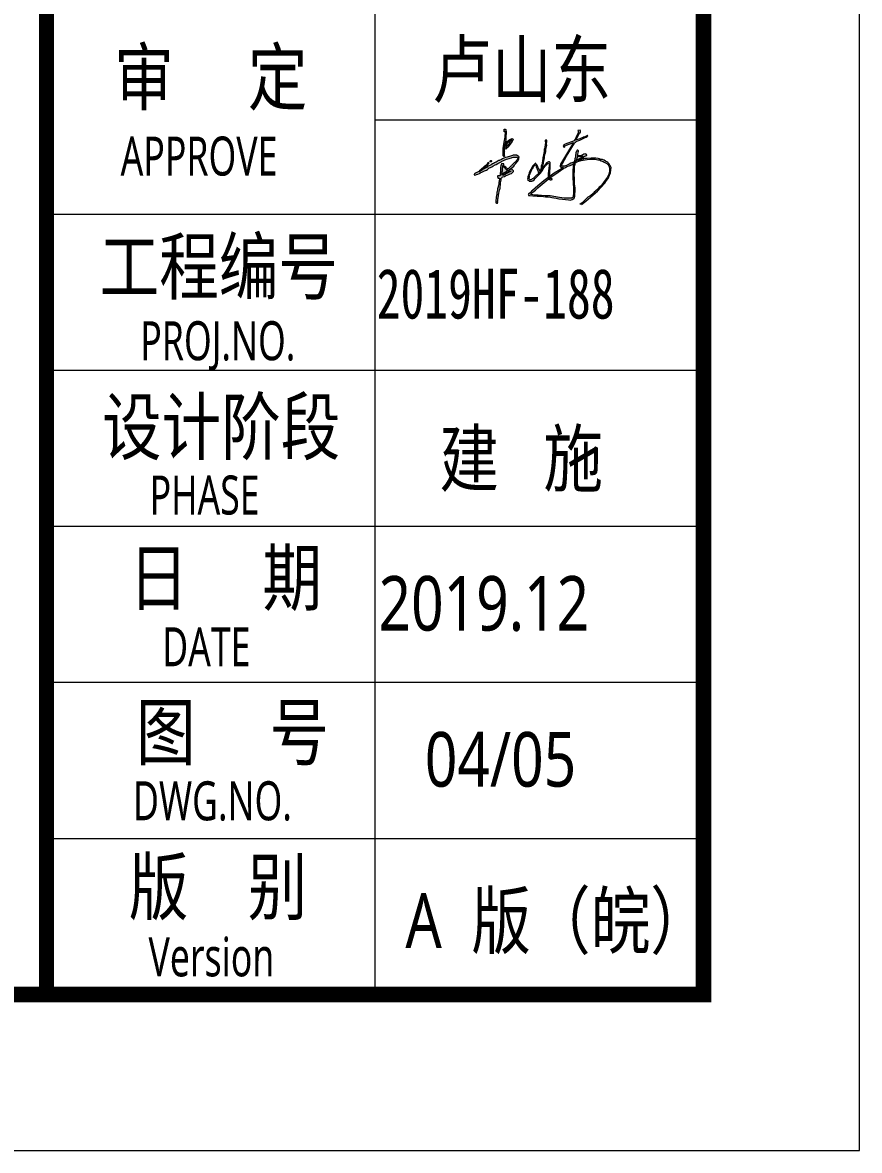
# Model space of a CAD drawing. Header units: inches. Extents: x -3733042 to -3643265, y 623859 to 997713.
# Drawn here: x -3651308 to -3643265, y 637713 to 648555 of the extents above; entities that cross this region are included whole.
import ezdxf
from ezdxf.enums import TextEntityAlignment as Align

# ---------------------------------------------------------------- set-up
doc = ezdxf.new("R2010")
doc.units = ezdxf.units.IN
doc.header["$LTSCALE"] = 1000
doc.header["$MEASUREMENT"] = 0
doc.linetypes.add('LENGSHUI', pattern=[22, 20, -1, 0, -1])
doc.layers.get('0').update_dxf_attribs({"lineweight": 18})
for name, color, linetype, lineweight in [('0-TK', 4, 'Continuous', 18), ('00签名', 7, 'LENGSHUI', 18), ('PUB_TITLE', 153, 'Continuous', 18), ('图签文字', 4, 'Continuous', 18)]:
    doc.layers.add(name, color=color, linetype=linetype, lineweight=lineweight)
doc.styles.add('-黑体', font='msyh.ttf', dxfattribs={"width": 0.7})
doc.styles.add('建筑图签-黑', font='simhei.ttf', dxfattribs={"width": 0.7})

msp = doc.modelspace()

# ---------------------------------------------------------------- hatches: boundary and pattern name
at = {"layer": '00签名', "linetype": 'Continuous'}
h = msp.add_hatch(color=256, dxfattribs=at)
edge = h.paths.add_edge_path(flags=0)
edge.add_arc((-3646676.2, 647279.3), 12.6, 162.8312, 244.10055, ccw=False)
edge.add_line((-3646688.3, 647283.1), (-3646688.3, 647308.5))
edge.add_line((-3646688.3, 647308.5), (-3646687.9, 647325.3))
edge.add_line((-3646687.9, 647325.3), (-3646687.9, 647348.1))
edge.add_line((-3646687.9, 647348.1), (-3646678.1, 647405.6))
edge.add_line((-3646678.1, 647405.6), (-3646668.9, 647452.1))
edge.add_line((-3646668.9, 647452.1), (-3646668, 647507.5))
edge.add_line((-3646668, 647507.5), (-3646671.1, 647510.6))
edge.add_line((-3646671.1, 647510.6), (-3646673.5, 647504.3))
edge.add_line((-3646673.5, 647504.3), (-3646679, 647505.1))
edge.add_line((-3646679, 647505.1), (-3646678.3, 647531.2))
edge.add_arc((-3646674.9, 647520), 11.7, 4.53423, 106.73752, ccw=False)
edge.add_line((-3646663.2, 647520.9), (-3646660.9, 647505.9))
edge.add_line((-3646660.9, 647505.9), (-3646661.7, 647445.9))
edge.add_line((-3646661.7, 647445.9), (-3646661.7, 647433.2))
edge.add_line((-3646661.7, 647433.2), (-3646668, 647406.4))
edge.add_line((-3646668, 647406.4), (-3646675.1, 647376.4))
edge.add_line((-3646675.1, 647376.4), (-3646675.2, 647374.5))
edge.add_line((-3646675.2, 647374.5), (-3646668.5, 647373.9))
edge.add_line((-3646668.5, 647373.9), (-3646662.6, 647389))
edge.add_line((-3646662.6, 647389), (-3646657.6, 647402.5))
edge.add_line((-3646657.6, 647402.5), (-3646650.2, 647411.8))
edge.add_line((-3646650.2, 647411.8), (-3646625.4, 647430.4))
edge.add_line((-3646625.4, 647430.4), (-3646601, 647438.9))
edge.add_line((-3646601, 647438.9), (-3646592.4, 647434.6))
edge.add_line((-3646592.4, 647434.6), (-3646601.4, 647410.2))
edge.add_line((-3646601.4, 647410.2), (-3646620.7, 647385))
edge.add_line((-3646620.7, 647385), (-3646645.5, 647358.7))
edge.add_line((-3646645.5, 647358.7), (-3646662.2, 647338.2))
edge.add_arc((-3646660.5, 647346.3), 8.36, 172.35772, 258.29772, ccw=False)
edge.add_line((-3646668.8, 647347.5), (-3646636.6, 647382.3))
edge.add_line((-3646636.6, 647382.3), (-3646629.6, 647393.6))
edge.add_line((-3646629.6, 647393.6), (-3646625, 647401.7))
edge.add_line((-3646625, 647401.7), (-3646621.9, 647408.3))
edge.add_line((-3646621.9, 647408.3), (-3646616.9, 647414.5))
edge.add_line((-3646616.9, 647414.5), (-3646610.7, 647419.1))
edge.add_line((-3646610.7, 647419.1), (-3646605.5, 647421.1))
edge.add_line((-3646605.5, 647421.1), (-3646606.1, 647422.9))
edge.add_line((-3646606.1, 647422.9), (-3646607.5, 647424.2))
edge.add_line((-3646607.5, 647424.2), (-3646610.1, 647424.9))
edge.add_line((-3646610.1, 647424.9), (-3646613, 647424.6))
edge.add_line((-3646613, 647424.6), (-3646616.4, 647422.5))
edge.add_line((-3646616.4, 647422.5), (-3646617.2, 647420.4))
edge.add_line((-3646617.2, 647420.4), (-3646619.1, 647417.9))
edge.add_line((-3646619.1, 647417.9), (-3646621.9, 647417.7))
edge.add_line((-3646621.9, 647417.7), (-3646626.5, 647417.7))
edge.add_line((-3646626.5, 647417.7), (-3646627.8, 647417.2))
edge.add_line((-3646627.8, 647417.2), (-3646627.8, 647415.3))
edge.add_line((-3646627.8, 647415.3), (-3646627.6, 647413.5))
edge.add_line((-3646627.6, 647413.5), (-3646628.6, 647411.8))
edge.add_line((-3646628.6, 647411.8), (-3646631, 647411.8))
edge.add_line((-3646631, 647411.8), (-3646633.3, 647412))
edge.add_line((-3646633.3, 647412), (-3646635, 647410.5))
edge.add_line((-3646635, 647410.5), (-3646637.1, 647407.1))
edge.add_line((-3646637.1, 647407.1), (-3646638.1, 647406.3))
edge.add_line((-3646638.1, 647406.3), (-3646639.6, 647405))
edge.add_line((-3646639.6, 647405), (-3646641.5, 647402))
edge.add_line((-3646641.5, 647402), (-3646643.6, 647400.2))
edge.add_line((-3646643.6, 647400.2), (-3646645.5, 647398.2))
edge.add_line((-3646645.5, 647398.2), (-3646647, 647396.5))
edge.add_line((-3646647, 647396.5), (-3646650.8, 647393.6))
edge.add_line((-3646650.8, 647393.6), (-3646652.3, 647391.7))
edge.add_line((-3646652.3, 647391.7), (-3646654.8, 647387.1))
edge.add_line((-3646654.8, 647387.1), (-3646655.8, 647385.6))
edge.add_line((-3646655.8, 647385.6), (-3646658, 647380.9))
edge.add_line((-3646658, 647380.9), (-3646659.7, 647375.2))
edge.add_line((-3646659.7, 647375.2), (-3646660.7, 647372.3))
edge.add_line((-3646660.7, 647372.3), (-3646661.1, 647369.3))
edge.add_line((-3646661.1, 647369.3), (-3646661.8, 647368))
edge.add_line((-3646661.8, 647368), (-3646678.4, 647367.6))
edge.add_line((-3646678.4, 647367.6), (-3646677.4, 647360.2))
edge.add_line((-3646677.4, 647360.2), (-3646678, 647354))
edge.add_line((-3646678, 647354), (-3646678.5, 647347))
edge.add_line((-3646678.5, 647347), (-3646678.2, 647343.2))
edge.add_line((-3646678.2, 647343.2), (-3646680.1, 647339.2))
edge.add_line((-3646680.1, 647339.2), (-3646680.9, 647336.5))
edge.add_line((-3646680.9, 647336.5), (-3646679.6, 647331.1))
edge.add_line((-3646679.6, 647331.1), (-3646679.3, 647327.9))
edge.add_line((-3646679.3, 647327.9), (-3646678.8, 647324.7))
edge.add_line((-3646678.8, 647324.7), (-3646678.2, 647322))
edge.add_line((-3646678.2, 647322), (-3646677.4, 647317.1))
edge.add_line((-3646677.4, 647317.1), (-3646678.2, 647312.6))
edge.add_line((-3646678.2, 647312.6), (-3646679, 647309.9))
edge.add_line((-3646679, 647309.9), (-3646680.9, 647306.4))
edge.add_line((-3646680.9, 647306.4), (-3646680.9, 647301.8))
edge.add_line((-3646680.9, 647301.8), (-3646680.9, 647297.8))
edge.add_line((-3646680.9, 647297.8), (-3646680.1, 647292.9))
edge.add_line((-3646680.1, 647292.9), (-3646679.6, 647287))
edge.add_line((-3646679.6, 647287), (-3646678, 647281.1))
edge.add_line((-3646678, 647281.1), (-3646677.7, 647275.2))
edge.add_line((-3646677.7, 647275.2), (-3646676.3, 647270.3))
edge.add_line((-3646676.3, 647270.3), (-3646678, 647268.2))
edge.add_line((-3646678, 647268.2), (-3646681.7, 647268))
for points in [[(-3645935.3, 646805.5), (-3645893.9, 646837.3), (-3645783.8, 646935), (-3645712.8, 647010.4), (-3645694.8, 647036.2), (-3645680.7, 647055.3), (-3645672.3, 647071.6), (-3645658.2, 647109.2), (-3645653.2, 647136.2), (-3645652.1, 647161.4), (-3645656, 647176), (-3645673.1, 647199.2), (-3645683.6, 647210.7), (-3645694, 647217.1), (-3645706, 647224.1), (-3645718.4, 647231.6), (-3645733.3, 647237), (-3645745.8, 647239.5), (-3645762.2, 647244.5), (-3645776.1, 647248), (-3645798.5, 647251), (-3645815.9, 647253), (-3645844.3, 647253), (-3645882.1, 647249.5), (-3645909.5, 647248), (-3645918.5, 647243), (-3645934.9, 647240), (-3645955.8, 647230.6), (-3645969.2, 647228.1), (-3645947.8, 647243), (-3645921.5, 647255.4), (-3645912, 647265.9), (-3645905.5, 647269.4), (-3645893.1, 647272.9), (-3645886.1, 647277.3), (-3645884.1, 647281.8), (-3645891.6, 647288.3), (-3645898.6, 647292.7), (-3645914.5, 647288.3), (-3645923, 647284.3), (-3645928.4, 647279.3), (-3645939.9, 647276.8), (-3645952.8, 647275.3), (-3645971.2, 647275.3), (-3645975.9, 647279.9), (-3645970.3, 647288.7), (-3645969, 647303.7), (-3645965.9, 647315), (-3645965.2, 647322.5), (-3645971.5, 647327.6), (-3645976.5, 647329.4), (-3645981.5, 647323.2), (-3645986.6, 647313.1), (-3645989.1, 647305.6), (-3645990.3, 647295.6), (-3645992.2, 647281.1), (-3645992.2, 647272.4), (-3645992.8, 647262.3), (-3645995.4, 647254.2), (-3645998.5, 647245.4), (-3646000.4, 647236.6), (-3646002.9, 647227.8), (-3646006.7, 647214), (-3646006.7, 647204.6), (-3646009.8, 647195.8), (-3646012.9, 647185.8), (-3646016.7, 647173.2), (-3646018.7, 647127.3), (-3646020.9, 647101.4), (-3646019.8, 647076.6), (-3646019.8, 647053), (-3646016.4, 647021.4), (-3646015.3, 646995.5), (-3646013, 646975.3), (-3646013, 646949.3), (-3646014.1, 646911), (-3646016.4, 646890.8), (-3646017.6, 646876.1), (-3646024.2, 646871.6), (-3646032, 646867.7), (-3646041.5, 646867.2), (-3646060.9, 646867.2), (-3646079.8, 646867.7), (-3646102.1, 646867.7), (-3646126, 646871.1), (-3646147.7, 646873.9), (-3646236, 646889.4), (-3646259.2, 646889.4), (-3646285.1, 646890.8), (-3646319.4, 646893.6), (-3646353.8, 646895), (-3646390.2, 646897.1), (-3646412, 646901.3), (-3646426, 646902.7), (-3646405, 646925.8), (-3646379, 646944), (-3646355.9, 646967.8), (-3646332.8, 646986.7), (-3646256.2, 647050.4), (-3646219.6, 647073.9), (-3646160.2, 647117.5), (-3646104.4, 647154), (-3646091.3, 647161.7), (-3646075.7, 647171.5), (-3646055.3, 647176.3), (-3646028, 647188.5), (-3646016.8, 647197.8), (-3646011, 647201.6), (-3646006.6, 647203.7), (-3646006.6, 647214.5), (-3645984.6, 647227.4), (-3645972.1, 647237.3), (-3645947.5, 647251.9), (-3645933.3, 647260.6), (-3645927.3, 647265.7), (-3645923.4, 647268.3), (-3645930.7, 647269.2), (-3645938.5, 647266.6), (-3645947.1, 647266.2), (-3645963.9, 647268.8), (-3645973.4, 647268.8), (-3645977.3, 647259.3), (-3645979.4, 647247.2), (-3645982.5, 647238.6), (-3645986.3, 647229.1), (-3645989.4, 647224.4), (-3646013.9, 647213.6), (-3646020.8, 647209.7), (-3646029, 647206.3), (-3646037.7, 647202), (-3646053.2, 647195.1), (-3646067.4, 647187.7), (-3646078.6, 647182.1), (-3646090.3, 647178.3), (-3646098.9, 647174.8), (-3646110.1, 647174), (-3646119.6, 647175.7), (-3646128.2, 647178.3), (-3646128.6, 647180.8), (-3646119.6, 647201.1), (-3646078.8, 647271.3), (-3646004.9, 647394.8), (-3645997, 647401.4), (-3645990.3, 647404.8), (-3645985.9, 647411), (-3645972, 647417.3), (-3645950.8, 647425), (-3645906, 647446.2), (-3645890.1, 647452.9), (-3645880, 647459.2), (-3645873.7, 647465.9), (-3645878.1, 647470.7), (-3645881.4, 647469.7), (-3645884.8, 647466.4), (-3645890.6, 647462), (-3645905.5, 647457.7), (-3645916.1, 647451.9), (-3645927.2, 647446.2), (-3645938.3, 647442.3), (-3645953.2, 647437.5), (-3645961.4, 647434.6), (-3645972.9, 647430.8), (-3645982.6, 647427.9), (-3645988.3, 647426.4), (-3645992.2, 647425.9), (-3645971, 647460.1), (-3645962.3, 647479.4), (-3645955.6, 647492.4), (-3645950.3, 647496.2), (-3645946.9, 647505.4), (-3645946.9, 647515), (-3645950, 647519.5), (-3645970.3, 647518), (-3645969.4, 647511.4), (-3645967, 647507.2), (-3645966.1, 647502.9), (-3645967.5, 647497.7), (-3645969.4, 647493.4), (-3645970.8, 647489.2), (-3645991.6, 647446.1), (-3645998.3, 647435.3), (-3646003.5, 647423.4), (-3646007.3, 647416.8), (-3646092.5, 647386.1), (-3646100, 647381.3), (-3646104.8, 647379.4), (-3646108.1, 647370.9), (-3646112, 647365.2), (-3646108.4, 647361.9), (-3646105.4, 647359.5), (-3646100.7, 647357.9), (-3646097.4, 647360.2), (-3646098.4, 647365.5), (-3646096.1, 647369.5), (-3646013, 647403.4), (-3646137.7, 647193.8), (-3646141.2, 647182.2), (-3646140.5, 647177), (-3646140.5, 647172.9), (-3646140.1, 647169.2), (-3646136, 647166.6), (-3646130.8, 647164.4), (-3646124.1, 647163.7), (-3646115.6, 647162.9), (-3646110.8, 647162.6), (-3646109.7, 647160.3), (-3646143.3, 647140.5), (-3646197.5, 647106), (-3646296.8, 647033.9), (-3646356.7, 646986.1), (-3646406.5, 646941.8), (-3646415.7, 646935.1), (-3646422.4, 646925.9), (-3646429.9, 646918.4), (-3646442.4, 646910), (-3646449.1, 646904.1), (-3646446.6, 646897.5), (-3646444.1, 646893.3), (-3646433.2, 646891.6), (-3646404.8, 646889.1), (-3646361.3, 646886.6), (-3646324.5, 646884.9), (-3646300.3, 646882.4), (-3646281.9, 646880.7), (-3646258.5, 646878.2), (-3646235.1, 646876.6), (-3646222.5, 646873.2), (-3646203.3, 646869), (-3646180.7, 646867.4), (-3646154, 646861.5), (-3646118, 646858.2), (-3646089.6, 646853.2), (-3646060.3, 646851.5), (-3646042.7, 646848.2), (-3646024.3, 646853.2), (-3646008.5, 646862.4), (-3646003.4, 646871.6), (-3645999.3, 646886.6), (-3645999.3, 646903.3), (-3645998.4, 646936.7), (-3645998.4, 646965.1), (-3645999.3, 646981.9), (-3646002.6, 647003.6), (-3646003.4, 647023.6), (-3646003.4, 647044.5), (-3646003.4, 647057.1), (-3646006.8, 647094.7), (-3646004.3, 647127.3), (-3646002.6, 647174.9), (-3645997.6, 647192.4), (-3645995.1, 647205.8), (-3645972.5, 647219.2), (-3645940.7, 647227.5), (-3645921.5, 647233.4), (-3645901.4, 647236.7), (-3645882.2, 647238.4), (-3645854.6, 647241.8), (-3645829.5, 647242.6), (-3645806.1, 647240.9), (-3645777.7, 647235.9), (-3645764.3, 647234.2), (-3645747.6, 647225.9), (-3645729.2, 647220), (-3645716.6, 647212.5), (-3645693.2, 647199.1), (-3645680.7, 647185.8), (-3645672.3, 647177.4), (-3645669.8, 647167.4), (-3645667.3, 647153.2), (-3645667.3, 647137.3), (-3645667.3, 647127.3), (-3645669.8, 647112.2), (-3645674, 647098.9), (-3645679, 647084.6), (-3645688.2, 647065.4), (-3645699.1, 647051.2), (-3645723.2, 647016.1), (-3645751.8, 646983.1), (-3645765.3, 646971.1), (-3645775.8, 646957.6), (-3645801.3, 646935.1), (-3645814.8, 646923.1), (-3645825.3, 646911.1), (-3645844.9, 646893), (-3645876.4, 646875), (-3645930.5, 646821), (-3645952.8, 646805.5)], [(-3646282.5, 647424.9), (-3646285, 647421.9), (-3646285, 647417.4), (-3646284, 647411.8), (-3646283.5, 647407.3), (-3646283.5, 647401.3), (-3646283.5, 647396.8), (-3646283.5, 647391.2), (-3646284, 647383.2), (-3646285.5, 647374.6), (-3646286.5, 647368.6), (-3646287, 647364.1), (-3646288.6, 647358.1), (-3646289.6, 647352), (-3646291.6, 647343), (-3646293.6, 647335.5), (-3646295.1, 647328.9), (-3646296.1, 647321.9), (-3646296.1, 647314.4), (-3646296.1, 647307.8), (-3646297.6, 647301.3), (-3646299.1, 647294.3), (-3646300.6, 647286.2), (-3646301.1, 647281.7), (-3646302.1, 647276.2), (-3646303.1, 647268.1), (-3646305.7, 647261.6), (-3646306.2, 647256.6), (-3646306.7, 647250), (-3646307.7, 647244.5), (-3646310.6, 647230.4), (-3646312.4, 647222.3), (-3646312.4, 647216), (-3646313.3, 647207.8), (-3646315.1, 647197.9), (-3646316.9, 647187.1), (-3646322.3, 647176.3), (-3646322.3, 647164.5), (-3646323.2, 647154.6), (-3646325.9, 647144.7), (-3646330.5, 647134.7), (-3646330.5, 647128.4), (-3646334.1, 647123.9), (-3646337.7, 647131.1), (-3646341.3, 647138.4), (-3646345.8, 647148.3), (-3646352.1, 647160), (-3646355.7, 647169.9), (-3646362.1, 647182.6), (-3646370.2, 647195.2), (-3646373.8, 647201.5), (-3646376.5, 647203.3), (-3646381.9, 647200.6), (-3646388.3, 647195.2), (-3646395.5, 647188.9), (-3646402.7, 647179), (-3646409, 647169), (-3646413.5, 647160.9), (-3646419.9, 647150.1), (-3646424.4, 647142.9), (-3646428.9, 647132.9), (-3646434.3, 647120.3), (-3646437.9, 647109.5), (-3646442.4, 647098.6), (-3646446.9, 647088.7), (-3646447.9, 647082.4), (-3646451.5, 647073.4), (-3646453.3, 647066.2), (-3646453.3, 647059.8), (-3646456, 647049.9), (-3646452.4, 647040.9), (-3646442.4, 647036.4), (-3646438.8, 647031), (-3646428.9, 647030.1), (-3646420.8, 647030.1), (-3646413.5, 647031), (-3646404.5, 647033.7), (-3646391.9, 647042.7), (-3646381.9, 647054.4), (-3646361.2, 647074.3), (-3646343.1, 647095.9), (-3646330.5, 647107.7), (-3646311.5, 647132.9), (-3646305.2, 647146.5), (-3646298, 647157.3), (-3646283.5, 647177.2), (-3646270, 647189.8), (-3646260.9, 647198.8), (-3646249.2, 647202.4), (-3646248.3, 647197.9), (-3646248.3, 647187.1), (-3646248.3, 647175.4), (-3646250.1, 647161.8), (-3646251, 647149.2), (-3646252.8, 647136.5), (-3646253.7, 647122.1), (-3646256.4, 647110.4), (-3646256.4, 647101.4), (-3646256.4, 647089.6), (-3646257.3, 647074.3), (-3646257.3, 647064.4), (-3646257.3, 647059.8), (-3646256.4, 647056.2), (-3646249.2, 647049.9), (-3646244.7, 647046.3), (-3646236.6, 647043.6), (-3646230.2, 647041.8), (-3646228.4, 647041.8), (-3646226.6, 647041.8), (-3646230.2, 647045.4), (-3646226.6, 647045.4), (-3646220.3, 647045.4), (-3646216.7, 647046.3), (-3646216.7, 647052.6), (-3646223, 647052.6), (-3646228.4, 647052.6), (-3646234.7, 647055.3), (-3646238.4, 647064.4), (-3646240.2, 647071.6), (-3646240.2, 647078.8), (-3646240.2, 647087.8), (-3646239.3, 647095.9), (-3646239.3, 647111.3), (-3646239.3, 647121.2), (-3646239.3, 647128.4), (-3646236.6, 647152.8), (-3646236.6, 647163.6), (-3646235.7, 647188), (-3646235.7, 647196.1), (-3646238.4, 647208.7), (-3646240.2, 647214.2), (-3646244.7, 647215.1), (-3646248.3, 647215.1), (-3646254.6, 647215.1), (-3646260, 647214.2), (-3646265.4, 647210.5), (-3646269.1, 647206.9), (-3646271.8, 647205.1), (-3646279.9, 647197), (-3646282.6, 647193.4), (-3646284.4, 647190.7), (-3646289.8, 647183.5), (-3646296.2, 647176.3), (-3646296.2, 647174.4), (-3646300.7, 647168.1), (-3646305.2, 647161.8), (-3646308.8, 647157.3), (-3646311.5, 647153.7), (-3646316, 647148.3), (-3646319.6, 647142.9), (-3646322.3, 647132.9), (-3646325.9, 647126.6), (-3646334.1, 647115.8), (-3646340.4, 647110.4), (-3646346.7, 647105.9), (-3646353, 647100.5), (-3646363, 647092.3), (-3646367.5, 647086.9), (-3646377.4, 647077.9), (-3646393.7, 647063.5), (-3646401.8, 647055.3), (-3646409, 647051.7), (-3646418.1, 647046.3), (-3646422.6, 647043.6), (-3646428, 647042.7), (-3646431.6, 647042.7), (-3646434.3, 647048.1), (-3646437.9, 647051.7), (-3646439.7, 647055.3), (-3646440.6, 647058.9), (-3646439.7, 647064.4), (-3646436.1, 647065.3), (-3646437, 647075.2), (-3646437.9, 647081.5), (-3646437, 647087.8), (-3646433.4, 647094.1), (-3646430.7, 647099.6), (-3646428, 647108.6), (-3646423.5, 647116.7), (-3646420.8, 647123), (-3646419, 647129.3), (-3646413.5, 647138.4), (-3646409, 647148.3), (-3646404.5, 647155.5), (-3646400, 647156.4), (-3646397.3, 647167.2), (-3646393.7, 647175.4), (-3646387.4, 647180.8), (-3646378.3, 647186.2), (-3646373.8, 647185.3), (-3646372, 647180.8), (-3646372, 647173.5), (-3646371.1, 647167.2), (-3646368.4, 647160), (-3646364.8, 647154.6), (-3646361.2, 647150.1), (-3646361.2, 647142.9), (-3646359.4, 647136.5), (-3646356.6, 647132.9), (-3646354.8, 647128.4), (-3646352.1, 647122.1), (-3646351.2, 647114.9), (-3646346.7, 647114), (-3646344, 647114), (-3646338.4, 647112.5), (-3646334.1, 647115.8), (-3646326.7, 647125.9), (-3646322.3, 647132.9), (-3646321.3, 647136.7), (-3646320.1, 647142.9), (-3646316, 647148.3), (-3646311.5, 647153.7), (-3646314.8, 647159.2), (-3646312.7, 647164.9), (-3646312.1, 647166.3), (-3646308.1, 647180.3), (-3646305.2, 647186.5), (-3646304.6, 647193.2), (-3646302.6, 647200.2), (-3646302.1, 647205.7), (-3646300.6, 647215.1), (-3646298.1, 647224.5), (-3646297.9, 647230.4), (-3646295.7, 647239.7), (-3646293.7, 647245.3), (-3646293.1, 647255.1), (-3646292.1, 647268.3), (-3646289.7, 647281.7), (-3646287.2, 647289.6), (-3646283.2, 647300.1), (-3646280.1, 647316.5), (-3646279.5, 647331), (-3646278.8, 647339.7), (-3646275.7, 647346.6), (-3646273.8, 647359.2), (-3646270.7, 647372.3), (-3646271.3, 647392.4), (-3646269.4, 647406.8), (-3646269.4, 647418.7), (-3646269.4, 647424.4)], [(-3646823.2, 647204.2), (-3646825.6, 647207.2), (-3646833.4, 647208.4), (-3646837, 647207.2), (-3646838.2, 647202.4), (-3646843, 647195.8), (-3646846, 647190.4), (-3646853.8, 647185.6), (-3646858.6, 647182), (-3646865.2, 647176.6), (-3646869.9, 647171.2), (-3646873.5, 647168.2), (-3646879.5, 647163.5), (-3646883.7, 647159.9), (-3646892.1, 647152.7), (-3646890, 647155.2), (-3646896, 647148.5), (-3646902.8, 647143.8), (-3646908.2, 647139.1), (-3646910.8, 647135), (-3646915.6, 647131.7), (-3646920.9, 647125.6), (-3646924.3, 647122.9), (-3646929.7, 647119.6), (-3646936.4, 647115.5), (-3646947.9, 647111.5), (-3646954.6, 647108.8), (-3646958.7, 647106.1), (-3646963.4, 647102.1), (-3646965.4, 647099.4), (-3646966.7, 647095.3), (-3646966.7, 647090.6), (-3646960.7, 647087.2), (-3646950.6, 647090.6), (-3646943.8, 647096), (-3646933.7, 647098.7), (-3646916.9, 647102.7), (-3646911.5, 647108.8), (-3646902.8, 647113.5), (-3646893.3, 647116.9), (-3646880.5, 647122.9), (-3646869.8, 647129), (-3646848.2, 647135), (-3646839.5, 647143.8), (-3646826.7, 647153.9), (-3646805.8, 647163.3), (-3646797.7, 647169.4), (-3646786.9, 647176.1), (-3646767.4, 647186.9), (-3646756.6, 647191.6), (-3646739.1, 647201), (-3646719.6, 647211.1), (-3646708.8, 647216.5), (-3646701.4, 647221.2), (-3646693.3, 647225.2), (-3646677.8, 647233.3), (-3646656.9, 647241.4), (-3646632.7, 647248.1), (-3646621.9, 647252.2), (-3646609.1, 647255.5), (-3646601.7, 647256.9), (-3646592.3, 647259.6), (-3646583.5, 647260.9), (-3646572.7, 647260.9), (-3646557.9, 647260.9), (-3646550.5, 647259.6), (-3646549.2, 647252.8), (-3646551.9, 647244.7), (-3646555.9, 647236.7), (-3646561.3, 647228.6), (-3646568, 647219.8), (-3646572.7, 647214.5), (-3646578.8, 647208.4), (-3646586.2, 647203), (-3646591.6, 647197), (-3646601.7, 647188.2), (-3646605.1, 647184.8), (-3646610.4, 647178.8), (-3646614.5, 647174.7), (-3646619.9, 647170), (-3646628.6, 647162.6), (-3646634.7, 647155.9), (-3646640.8, 647147.8), (-3646650.9, 647150.4), (-3646654.2, 647154.1), (-3646658.5, 647157.7), (-3646664.1, 647163.7), (-3646671.4, 647171), (-3646677.8, 647176), (-3646683.7, 647182), (-3646682.4, 647188.9), (-3646683.7, 647197.2), (-3646691, 647197.6), (-3646699.3, 647197.6), (-3646705.7, 647196.2), (-3646708.6, 647190.3), (-3646709, 647186.9), (-3646710.6, 647179.3), (-3646712.3, 647170), (-3646713.3, 647165.4), (-3646714, 647160), (-3646714, 647154.1), (-3646714, 647147.8), (-3646715.3, 647141.5), (-3646716, 647133.5), (-3646715.6, 647127.9), (-3646715.6, 647121.9), (-3646716, 647115.9), (-3646717.6, 647107.3), (-3646718.6, 647100.3), (-3646719.3, 647083.3), (-3646721.1, 647080.3), (-3646725.3, 647080.3), (-3646733.6, 647080.3), (-3646738.4, 647082.1), (-3646740.8, 647082.1), (-3646742.6, 647077.9), (-3646742.6, 647073.1), (-3646741.4, 647067.8), (-3646740.8, 647062.4), (-3646736.6, 647058.8), (-3646730.7, 647057.6), (-3646727.1, 647057), (-3646719.9, 647060.6), (-3646723.9, 647041.6), (-3646726.3, 647034.1), (-3646726.3, 647026.5), (-3646730, 647017.6), (-3646731, 647006.3), (-3646731.9, 646999.7), (-3646735.2, 646989.9), (-3646737.1, 646983.8), (-3646738.5, 646975.3), (-3646738.8, 646965.8), (-3646741.8, 646956.3), (-3646743.5, 646945.6), (-3646746.5, 646931.4), (-3646749.5, 646923.7), (-3646750.1, 646913), (-3646750.1, 646903), (-3646751.9, 646892.3), (-3646754.2, 646885.2), (-3646755.4, 646877.5), (-3646756.6, 646865), (-3646758.4, 646850.8), (-3646759, 646843.7), (-3646759.6, 646834.2), (-3646760.2, 646825.3), (-3646760.2, 646821.7), (-3646756, 646820.6), (-3646751.9, 646819.4), (-3646748.9, 646819.4), (-3646743.5, 646820), (-3646741.2, 646824.1), (-3646742.4, 646827.1), (-3646742.4, 646833), (-3646741.2, 646841.3), (-3646738.8, 646849.6), (-3646740.6, 646859.1), (-3646738.2, 646868.6), (-3646735.2, 646890.5), (-3646735.2, 646901.2), (-3646731.7, 646911.3), (-3646728.7, 646930.8), (-3646722.8, 646945.1), (-3646721.6, 646952.8), (-3646719.2, 646961.1), (-3646718, 646971.1), (-3646716.9, 646980), (-3646715.1, 646994.9), (-3646713.9, 647006.1), (-3646713.9, 647013.8), (-3646708.5, 647038.7), (-3646708, 647051.2), (-3646705.6, 647060.1), (-3646703.2, 647063.6), (-3646697.9, 647069.5), (-3646691.3, 647071.9), (-3646677.1, 647076.7), (-3646667, 647080.8), (-3646649.2, 647087.9), (-3646634.4, 647093.9), (-3646623.1, 647099.8), (-3646610.1, 647105.1), (-3646601.2, 647110.5), (-3646597, 647115.8), (-3646590.5, 647123.5), (-3646590.5, 647128.2), (-3646594.6, 647134.8), (-3646600.6, 647139.5), (-3646603.5, 647141.9), (-3646611.9, 647144.2), (-3646616.6, 647144.2), (-3646621.3, 647144.2), (-3646629.6, 647141.9), (-3646635, 647136.5), (-3646636.8, 647134.2), (-3646638, 647132.4), (-3646633.8, 647129.4), (-3646629.6, 647127.6), (-3646626.1, 647125.9), (-3646619.6, 647125.9), (-3646616, 647128.2), (-3646614.2, 647128.2), (-3646612.4, 647127.1), (-3646611.9, 647125.3), (-3646617.8, 647122.3), (-3646620.7, 647120.5), (-3646624.3, 647118.8), (-3646630.8, 647115.8), (-3646638, 647112.2), (-3646641.5, 647111), (-3646647.4, 647108.7), (-3646652.8, 647106.3), (-3646657.5, 647104.5), (-3646665.2, 647098.6), (-3646670.6, 647095), (-3646674.1, 647092.7), (-3646678.9, 647090.3), (-3646683.6, 647087.9), (-3646687.2, 647086.7), (-3646691.3, 647085), (-3646689.5, 647087.5), (-3646685.2, 647090.6), (-3646680.9, 647094.3), (-3646678.4, 647096.2), (-3646666.3, 647104.7), (-3646661, 647109.4), (-3646654.7, 647113.6), (-3646648.9, 647118.4), (-3646641.6, 647124.7), (-3646639.5, 647129.4), (-3646645.8, 647136.7), (-3646650.5, 647139.9), (-3646656.3, 647143.6), (-3646662.6, 647147.2), (-3646668.4, 647153), (-3646673.1, 647157.7), (-3646678.4, 647163), (-3646684.1, 647168.2), (-3646687.8, 647171.9), (-3646693.1, 647178.2), (-3646695.2, 647178.2), (-3646695.2, 647171.9), (-3646696.2, 647165.1), (-3646697.3, 647157.2), (-3646698.3, 647152), (-3646698.9, 647143), (-3646698.9, 647134.1), (-3646699.4, 647126.8), (-3646701, 647117.8), (-3646701.5, 647111), (-3646703.1, 647103.7), (-3646704.1, 647099.5), (-3646704.6, 647097.4), (-3646702, 647093.2), (-3646701.5, 647090.5), (-3646702, 647088.4), (-3646697.3, 647095.8), (-3646687.3, 647107.3), (-3646682, 647112.6), (-3646673.1, 647113.6), (-3646661.6, 647122.6), (-3646657.9, 647127.3), (-3646653.7, 647131.5), (-3646650.5, 647136.2), (-3646648.9, 647138.3), (-3646637.9, 647128.9), (-3646620.6, 647146.7), (-3646585, 647174.7), (-3646579.7, 647184.3), (-3646575.3, 647191.8), (-3646568.6, 647201.4), (-3646558.9, 647211.9), (-3646548.5, 647223), (-3646543.3, 647233.4), (-3646538.8, 647242.3), (-3646537.3, 647249), (-3646535.9, 647261.7), (-3646538.1, 647267.6), (-3646544.8, 647271.3), (-3646555.2, 647276.5), (-3646558.2, 647278.8), (-3646565.6, 647280.3), (-3646581.2, 647280.3), (-3646591.7, 647278.8), (-3646599.1, 647276.5), (-3646619.2, 647269.1), (-3646628.1, 647267.6), (-3646642.2, 647264.7), (-3646651.2, 647260.9), (-3646665.3, 647256.5), (-3646682.4, 647251.3), (-3646689.1, 647248.3), (-3646695.1, 647244.6), (-3646705.5, 647238.6), (-3646719.6, 647232.7), (-3646725.6, 647230.4), (-3646733, 647228.2), (-3646739, 647226), (-3646747.9, 647219.3), (-3646756.8, 647214.1), (-3646764.3, 647209.6), (-3646772.5, 647205.2), (-3646781.4, 647200), (-3646790.3, 647196.2), (-3646803.7, 647185.8), (-3646810.4, 647182.9), (-3646817.8, 647179.9), (-3646835, 647173.2), (-3646843.9, 647165), (-3646850.6, 647161.3), (-3646857.3, 647156.8), (-3646861, 647154.6), (-3646871.4, 647148.7), (-3646879.6, 647144.9), (-3646888.5, 647139), (-3646896.7, 647133), (-3646902.7, 647130.1), (-3646912.3, 647124.1), (-3646919.8, 647119.7), (-3646887.8, 647144.2), (-3646872.2, 647158.3), (-3646865.5, 647163.5), (-3646857.3, 647169.5)], [(-3646814.2, 647218.2), (-3646814.2, 647221.3), (-3646814.4, 647224.3), (-3646811.6, 647226.5), (-3646808.1, 647228.1), (-3646805.5, 647228.1), (-3646802.4, 647225.3), (-3646801.5, 647223.2), (-3646801.5, 647220.3), (-3646802.9, 647217.3), (-3646806.7, 647216.3), (-3646809.2, 647216.3), (-3646812.6, 647214.7)]]:
    msp.add_hatch(color=256, dxfattribs=at).paths.add_polyline_path(points, flags=0)

# ---------------------------------------------------------------- linework, layer by layer
at = {"layer": '0-TK'}
msp.add_lwpolyline([(-3651078.8, 639212.6, 144, 144, 0), (-3651078.8, 699212.6, 144, 144, 0)], format="xyseb", dxfattribs=at)
at = {"layer": '00签名', "linetype": 'Continuous'}
msp.add_lwpolyline([(-3646681.7, 647268, -0.3702553), (-3646688.3, 647283.1), (-3646688.3, 647308.5), (-3646687.9, 647325.3), (-3646687.9, 647348.1), (-3646678.1, 647405.6), (-3646668.9, 647452.1), (-3646668, 647507.5), (-3646671.1, 647510.6), (-3646673.5, 647504.3), (-3646679, 647505.1), (-3646678.3, 647531.2, -0.4780648), (-3646663.2, 647520.9), (-3646660.9, 647505.9), (-3646661.7, 647445.9), (-3646661.7, 647433.2), (-3646668, 647406.4), (-3646675.1, 647376.4), (-3646675.2, 647374.5), (-3646668.5, 647373.9), (-3646662.6, 647389), (-3646657.6, 647402.5), (-3646650.2, 647411.8), (-3646625.4, 647430.4), (-3646601, 647438.9), (-3646592.4, 647434.6), (-3646601.4, 647410.2), (-3646620.7, 647385), (-3646645.5, 647358.7), (-3646662.2, 647338.2, -0.3936081), (-3646668.8, 647347.5), (-3646636.6, 647382.3), (-3646629.6, 647393.6), (-3646625, 647401.7), (-3646621.9, 647408.3), (-3646616.9, 647414.5), (-3646610.7, 647419.1), (-3646605.5, 647421.1), (-3646606.1, 647422.9), (-3646607.5, 647424.2), (-3646610.1, 647424.9), (-3646613, 647424.6), (-3646616.4, 647422.5), (-3646617.2, 647420.4), (-3646619.1, 647417.9), (-3646621.9, 647417.7), (-3646626.5, 647417.7), (-3646627.8, 647417.2), (-3646627.8, 647415.3), (-3646627.6, 647413.5), (-3646628.6, 647411.8), (-3646631, 647411.8), (-3646633.3, 647412), (-3646635, 647410.5), (-3646637.1, 647407.1), (-3646638.1, 647406.3), (-3646639.6, 647405), (-3646641.5, 647402), (-3646643.6, 647400.2), (-3646645.5, 647398.2), (-3646647, 647396.5), (-3646650.8, 647393.6), (-3646652.3, 647391.7), (-3646654.8, 647387.1), (-3646655.8, 647385.6), (-3646658, 647380.9), (-3646659.7, 647375.2), (-3646660.7, 647372.3), (-3646661.1, 647369.3), (-3646661.8, 647368), (-3646678.4, 647367.6), (-3646677.4, 647360.2), (-3646678, 647354), (-3646678.5, 647347), (-3646678.2, 647343.2), (-3646680.1, 647339.2), (-3646680.9, 647336.5), (-3646679.6, 647331.1), (-3646679.3, 647327.9), (-3646678.8, 647324.7), (-3646678.2, 647322), (-3646677.4, 647317.1), (-3646678.2, 647312.6), (-3646679, 647309.9), (-3646680.9, 647306.4), (-3646680.9, 647301.8), (-3646680.9, 647297.8), (-3646680.1, 647292.9), (-3646679.6, 647287), (-3646678, 647281.1), (-3646677.7, 647275.2), (-3646676.3, 647270.3), (-3646678, 647268.2)], format="xyb", close=True, dxfattribs=at)
msp.add_lwpolyline([(-3645935.3, 646805.5), (-3645893.9, 646837.3), (-3645783.8, 646935), (-3645712.8, 647010.4), (-3645694.8, 647036.2), (-3645680.7, 647055.3), (-3645672.3, 647071.6), (-3645658.2, 647109.2), (-3645653.2, 647136.2), (-3645652.1, 647161.4), (-3645656, 647176), (-3645673.1, 647199.2), (-3645683.6, 647210.7), (-3645694, 647217.1), (-3645706, 647224.1), (-3645718.4, 647231.6), (-3645733.3, 647237), (-3645745.8, 647239.5), (-3645762.2, 647244.5), (-3645776.1, 647248), (-3645798.5, 647251), (-3645815.9, 647253), (-3645844.3, 647253), (-3645882.1, 647249.5), (-3645909.5, 647248), (-3645918.5, 647243), (-3645934.9, 647240), (-3645955.8, 647230.6), (-3645969.2, 647228.1), (-3645947.8, 647243), (-3645921.5, 647255.4), (-3645912, 647265.9), (-3645905.5, 647269.4), (-3645893.1, 647272.9), (-3645886.1, 647277.3), (-3645884.1, 647281.8), (-3645891.6, 647288.3), (-3645898.6, 647292.7), (-3645914.5, 647288.3), (-3645923, 647284.3), (-3645928.4, 647279.3), (-3645939.9, 647276.8), (-3645952.8, 647275.3), (-3645971.2, 647275.3), (-3645975.9, 647279.9), (-3645970.3, 647288.7), (-3645969, 647303.7), (-3645965.9, 647315), (-3645965.2, 647322.5), (-3645971.5, 647327.6), (-3645976.5, 647329.4), (-3645981.5, 647323.2), (-3645986.6, 647313.1), (-3645989.1, 647305.6), (-3645990.3, 647295.6), (-3645992.2, 647281.1), (-3645992.2, 647272.4), (-3645992.8, 647262.3), (-3645995.4, 647254.2), (-3645998.5, 647245.4), (-3646000.4, 647236.6), (-3646002.9, 647227.8), (-3646006.7, 647214), (-3646006.7, 647204.6), (-3646009.8, 647195.8), (-3646012.9, 647185.8), (-3646016.7, 647173.2), (-3646018.7, 647127.3), (-3646020.9, 647101.4), (-3646019.8, 647076.6), (-3646019.8, 647053), (-3646016.4, 647021.4), (-3646015.3, 646995.5), (-3646013, 646975.3), (-3646013, 646949.3), (-3646014.1, 646911), (-3646016.4, 646890.8), (-3646017.6, 646876.1), (-3646024.2, 646871.6), (-3646032, 646867.7), (-3646041.5, 646867.2), (-3646060.9, 646867.2), (-3646079.8, 646867.7), (-3646102.1, 646867.7), (-3646126, 646871.1), (-3646147.7, 646873.9), (-3646236, 646889.4), (-3646259.2, 646889.4), (-3646285.1, 646890.8), (-3646319.4, 646893.6), (-3646353.8, 646895), (-3646390.2, 646897.1), (-3646412, 646901.3), (-3646426, 646902.7), (-3646405, 646925.8), (-3646379, 646944), (-3646355.9, 646967.8), (-3646332.8, 646986.7), (-3646256.2, 647050.4), (-3646219.6, 647073.9), (-3646160.2, 647117.5), (-3646104.4, 647154), (-3646091.3, 647161.7), (-3646075.7, 647171.5), (-3646055.3, 647176.3), (-3646028, 647188.5), (-3646016.8, 647197.8), (-3646011, 647201.6), (-3646006.6, 647203.7), (-3646006.6, 647214.5), (-3645984.6, 647227.4), (-3645972.1, 647237.3), (-3645947.5, 647251.9), (-3645933.3, 647260.6), (-3645927.3, 647265.7), (-3645923.4, 647268.3), (-3645930.7, 647269.2), (-3645938.5, 647266.6), (-3645947.1, 647266.2), (-3645963.9, 647268.8), (-3645973.4, 647268.8), (-3645977.3, 647259.3), (-3645979.4, 647247.2), (-3645982.5, 647238.6), (-3645986.3, 647229.1), (-3645989.4, 647224.4), (-3646013.9, 647213.6), (-3646020.8, 647209.7), (-3646029, 647206.3), (-3646037.7, 647202), (-3646053.2, 647195.1), (-3646067.4, 647187.7), (-3646078.6, 647182.1), (-3646090.3, 647178.3), (-3646098.9, 647174.8), (-3646110.1, 647174), (-3646119.6, 647175.7), (-3646128.2, 647178.3), (-3646128.6, 647180.8), (-3646119.6, 647201.1), (-3646078.8, 647271.3), (-3646004.9, 647394.8), (-3645997, 647401.4), (-3645990.3, 647404.8), (-3645985.9, 647411), (-3645972, 647417.3), (-3645950.8, 647425), (-3645906, 647446.2), (-3645890.1, 647452.9), (-3645880, 647459.2), (-3645873.7, 647465.9), (-3645878.1, 647470.7), (-3645881.4, 647469.7), (-3645884.8, 647466.4), (-3645890.6, 647462), (-3645905.5, 647457.7), (-3645916.1, 647451.9), (-3645927.2, 647446.2), (-3645938.3, 647442.3), (-3645953.2, 647437.5), (-3645961.4, 647434.6), (-3645972.9, 647430.8), (-3645982.6, 647427.9), (-3645988.3, 647426.4), (-3645992.2, 647425.9), (-3645971, 647460.1), (-3645962.3, 647479.4), (-3645955.6, 647492.4), (-3645950.3, 647496.2), (-3645946.9, 647505.4), (-3645946.9, 647515), (-3645950, 647519.5), (-3645970.3, 647518), (-3645969.4, 647511.4), (-3645967, 647507.2), (-3645966.1, 647502.9), (-3645967.5, 647497.7), (-3645969.4, 647493.4), (-3645970.8, 647489.2), (-3645991.6, 647446.1), (-3645998.3, 647435.3), (-3646003.5, 647423.4), (-3646007.3, 647416.8), (-3646092.5, 647386.1), (-3646100, 647381.3), (-3646104.8, 647379.4), (-3646108.1, 647370.9), (-3646112, 647365.2), (-3646108.4, 647361.9), (-3646105.4, 647359.5), (-3646100.7, 647357.9), (-3646097.4, 647360.2), (-3646098.4, 647365.5), (-3646096.1, 647369.5), (-3646013, 647403.4), (-3646137.7, 647193.8), (-3646141.2, 647182.2), (-3646140.5, 647177), (-3646140.5, 647172.9), (-3646140.1, 647169.2), (-3646136, 647166.6), (-3646130.8, 647164.4), (-3646124.1, 647163.7), (-3646115.6, 647162.9), (-3646110.8, 647162.6), (-3646109.7, 647160.3), (-3646143.3, 647140.5), (-3646197.5, 647106), (-3646296.8, 647033.9), (-3646356.7, 646986.1), (-3646406.5, 646941.8), (-3646415.7, 646935.1), (-3646422.4, 646925.9), (-3646429.9, 646918.4), (-3646442.4, 646910), (-3646449.1, 646904.1), (-3646446.6, 646897.5), (-3646444.1, 646893.3), (-3646433.2, 646891.6), (-3646404.8, 646889.1), (-3646361.3, 646886.6), (-3646324.5, 646884.9), (-3646300.3, 646882.4), (-3646281.9, 646880.7), (-3646258.5, 646878.2), (-3646235.1, 646876.6), (-3646222.5, 646873.2), (-3646203.3, 646869), (-3646180.7, 646867.4), (-3646154, 646861.5), (-3646118, 646858.2), (-3646089.6, 646853.2), (-3646060.3, 646851.5), (-3646042.7, 646848.2), (-3646024.3, 646853.2), (-3646008.5, 646862.4), (-3646003.4, 646871.6), (-3645999.3, 646886.6), (-3645999.3, 646903.3), (-3645998.4, 646936.7), (-3645998.4, 646965.1), (-3645999.3, 646981.9), (-3646002.6, 647003.6), (-3646003.4, 647023.6), (-3646003.4, 647044.5), (-3646003.4, 647057.1), (-3646006.8, 647094.7), (-3646004.3, 647127.3), (-3646002.6, 647174.9), (-3645997.6, 647192.4), (-3645995.1, 647205.8), (-3645972.5, 647219.2), (-3645940.7, 647227.5), (-3645921.5, 647233.4), (-3645901.4, 647236.7), (-3645882.2, 647238.4), (-3645854.6, 647241.8), (-3645829.5, 647242.6), (-3645806.1, 647240.9), (-3645777.7, 647235.9), (-3645764.3, 647234.2), (-3645747.6, 647225.9), (-3645729.2, 647220), (-3645716.6, 647212.5), (-3645693.2, 647199.1), (-3645680.7, 647185.8), (-3645672.3, 647177.4), (-3645669.8, 647167.4), (-3645667.3, 647153.2), (-3645667.3, 647137.3), (-3645667.3, 647127.3), (-3645669.8, 647112.2), (-3645674, 647098.9), (-3645679, 647084.6), (-3645688.2, 647065.4), (-3645699.1, 647051.2), (-3645723.2, 647016.1), (-3645751.8, 646983.1), (-3645765.3, 646971.1), (-3645775.8, 646957.6), (-3645801.3, 646935.1), (-3645814.8, 646923.1), (-3645825.3, 646911.1), (-3645844.9, 646893), (-3645876.4, 646875), (-3645930.5, 646821), (-3645952.8, 646805.5)], dxfattribs=at)
for points in [[(-3646282.5, 647424.9), (-3646285, 647421.9), (-3646285, 647417.4), (-3646284, 647411.8), (-3646283.5, 647407.3), (-3646283.5, 647401.3), (-3646283.5, 647396.8), (-3646283.5, 647391.2), (-3646284, 647383.2), (-3646285.5, 647374.6), (-3646286.5, 647368.6), (-3646287, 647364.1), (-3646288.6, 647358.1), (-3646289.6, 647352), (-3646291.6, 647343), (-3646293.6, 647335.5), (-3646295.1, 647328.9), (-3646296.1, 647321.9), (-3646296.1, 647314.4), (-3646296.1, 647307.8), (-3646297.6, 647301.3), (-3646299.1, 647294.3), (-3646300.6, 647286.2), (-3646301.1, 647281.7), (-3646302.1, 647276.2), (-3646303.1, 647268.1), (-3646305.7, 647261.6), (-3646306.2, 647256.6), (-3646306.7, 647250), (-3646307.7, 647244.5), (-3646310.6, 647230.4), (-3646312.4, 647222.3), (-3646312.4, 647216), (-3646313.3, 647207.8), (-3646315.1, 647197.9), (-3646316.9, 647187.1), (-3646322.3, 647176.3), (-3646322.3, 647164.5), (-3646323.2, 647154.6), (-3646325.9, 647144.7), (-3646330.5, 647134.7), (-3646330.5, 647128.4), (-3646334.1, 647123.9), (-3646337.7, 647131.1), (-3646341.3, 647138.4), (-3646345.8, 647148.3), (-3646352.1, 647160), (-3646355.7, 647169.9), (-3646362.1, 647182.6), (-3646370.2, 647195.2), (-3646373.8, 647201.5), (-3646376.5, 647203.3), (-3646381.9, 647200.6), (-3646388.3, 647195.2), (-3646395.5, 647188.9), (-3646402.7, 647179), (-3646409, 647169), (-3646413.5, 647160.9), (-3646419.9, 647150.1), (-3646424.4, 647142.9), (-3646428.9, 647132.9), (-3646434.3, 647120.3), (-3646437.9, 647109.5), (-3646442.4, 647098.6), (-3646446.9, 647088.7), (-3646447.9, 647082.4), (-3646451.5, 647073.4), (-3646453.3, 647066.2), (-3646453.3, 647059.8), (-3646456, 647049.9), (-3646452.4, 647040.9), (-3646442.4, 647036.4), (-3646438.8, 647031), (-3646428.9, 647030.1), (-3646420.8, 647030.1), (-3646413.5, 647031), (-3646404.5, 647033.7), (-3646391.9, 647042.7), (-3646381.9, 647054.4), (-3646361.2, 647074.3), (-3646343.1, 647095.9), (-3646330.5, 647107.7), (-3646311.5, 647132.9), (-3646305.2, 647146.5), (-3646298, 647157.3), (-3646283.5, 647177.2), (-3646270, 647189.8), (-3646260.9, 647198.8), (-3646249.2, 647202.4), (-3646248.3, 647197.9), (-3646248.3, 647187.1), (-3646248.3, 647175.4), (-3646250.1, 647161.8), (-3646251, 647149.2), (-3646252.8, 647136.5), (-3646253.7, 647122.1), (-3646256.4, 647110.4), (-3646256.4, 647101.4), (-3646256.4, 647089.6), (-3646257.3, 647074.3), (-3646257.3, 647064.4), (-3646257.3, 647059.8), (-3646256.4, 647056.2), (-3646249.2, 647049.9), (-3646244.7, 647046.3), (-3646236.6, 647043.6), (-3646230.2, 647041.8), (-3646228.4, 647041.8), (-3646226.6, 647041.8), (-3646230.2, 647045.4), (-3646226.6, 647045.4), (-3646220.3, 647045.4), (-3646216.7, 647046.3), (-3646216.7, 647052.6), (-3646223, 647052.6), (-3646228.4, 647052.6), (-3646234.7, 647055.3), (-3646238.4, 647064.4), (-3646240.2, 647071.6), (-3646240.2, 647078.8), (-3646240.2, 647087.8), (-3646239.3, 647095.9), (-3646239.3, 647111.3), (-3646239.3, 647121.2), (-3646239.3, 647128.4), (-3646236.6, 647152.8), (-3646236.6, 647163.6), (-3646235.7, 647188), (-3646235.7, 647196.1), (-3646238.4, 647208.7), (-3646240.2, 647214.2), (-3646244.7, 647215.1), (-3646248.3, 647215.1), (-3646254.6, 647215.1), (-3646260, 647214.2), (-3646265.4, 647210.5), (-3646269.1, 647206.9), (-3646271.8, 647205.1), (-3646279.9, 647197), (-3646282.6, 647193.4), (-3646284.4, 647190.7), (-3646289.8, 647183.5), (-3646296.2, 647176.3), (-3646296.2, 647174.4), (-3646300.7, 647168.1), (-3646305.2, 647161.8), (-3646308.8, 647157.3), (-3646311.5, 647153.7), (-3646316, 647148.3), (-3646319.6, 647142.9), (-3646322.3, 647132.9), (-3646325.9, 647126.6), (-3646334.1, 647115.8), (-3646340.4, 647110.4), (-3646346.7, 647105.9), (-3646353, 647100.5), (-3646363, 647092.3), (-3646367.5, 647086.9), (-3646377.4, 647077.9), (-3646393.7, 647063.5), (-3646401.8, 647055.3), (-3646409, 647051.7), (-3646418.1, 647046.3), (-3646422.6, 647043.6), (-3646428, 647042.7), (-3646431.6, 647042.7), (-3646434.3, 647048.1), (-3646437.9, 647051.7), (-3646439.7, 647055.3), (-3646440.6, 647058.9), (-3646439.7, 647064.4), (-3646436.1, 647065.3), (-3646437, 647075.2), (-3646437.9, 647081.5), (-3646437, 647087.8), (-3646433.4, 647094.1), (-3646430.7, 647099.6), (-3646428, 647108.6), (-3646423.5, 647116.7), (-3646420.8, 647123), (-3646419, 647129.3), (-3646413.5, 647138.4), (-3646409, 647148.3), (-3646404.5, 647155.5), (-3646400, 647156.4), (-3646397.3, 647167.2), (-3646393.7, 647175.4), (-3646387.4, 647180.8), (-3646378.3, 647186.2), (-3646373.8, 647185.3), (-3646372, 647180.8), (-3646372, 647173.5), (-3646371.1, 647167.2), (-3646368.4, 647160), (-3646364.8, 647154.6), (-3646361.2, 647150.1), (-3646361.2, 647142.9), (-3646359.4, 647136.5), (-3646356.6, 647132.9), (-3646354.8, 647128.4), (-3646352.1, 647122.1), (-3646351.2, 647114.9), (-3646346.7, 647114), (-3646344, 647114), (-3646338.4, 647112.5), (-3646334.1, 647115.8), (-3646326.7, 647125.9), (-3646322.3, 647132.9), (-3646321.3, 647136.7), (-3646320.1, 647142.9), (-3646316, 647148.3), (-3646311.5, 647153.7), (-3646314.8, 647159.2), (-3646312.7, 647164.9), (-3646312.1, 647166.3), (-3646308.1, 647180.3), (-3646305.2, 647186.5), (-3646304.6, 647193.2), (-3646302.6, 647200.2), (-3646302.1, 647205.7), (-3646300.6, 647215.1), (-3646298.1, 647224.5), (-3646297.9, 647230.4), (-3646295.7, 647239.7), (-3646293.7, 647245.3), (-3646293.1, 647255.1), (-3646292.1, 647268.3), (-3646289.7, 647281.7), (-3646287.2, 647289.6), (-3646283.2, 647300.1), (-3646280.1, 647316.5), (-3646279.5, 647331), (-3646278.8, 647339.7), (-3646275.7, 647346.6), (-3646273.8, 647359.2), (-3646270.7, 647372.3), (-3646271.3, 647392.4), (-3646269.4, 647406.8), (-3646269.4, 647418.7), (-3646269.4, 647424.4)], [(-3646823.2, 647204.2), (-3646825.6, 647207.2), (-3646833.4, 647208.4), (-3646837, 647207.2), (-3646838.2, 647202.4), (-3646843, 647195.8), (-3646846, 647190.4), (-3646853.8, 647185.6), (-3646858.6, 647182), (-3646865.2, 647176.6), (-3646869.9, 647171.2), (-3646873.5, 647168.2), (-3646879.5, 647163.5), (-3646883.7, 647159.9), (-3646892.1, 647152.7), (-3646890, 647155.2), (-3646896, 647148.5), (-3646902.8, 647143.8), (-3646908.2, 647139.1), (-3646910.8, 647135), (-3646915.6, 647131.7), (-3646920.9, 647125.6), (-3646924.3, 647122.9), (-3646929.7, 647119.6), (-3646936.4, 647115.5), (-3646947.9, 647111.5), (-3646954.6, 647108.8), (-3646958.7, 647106.1), (-3646963.4, 647102.1), (-3646965.4, 647099.4), (-3646966.7, 647095.3), (-3646966.7, 647090.6), (-3646960.7, 647087.2), (-3646950.6, 647090.6), (-3646943.8, 647096), (-3646933.7, 647098.7), (-3646916.9, 647102.7), (-3646911.5, 647108.8), (-3646902.8, 647113.5), (-3646893.3, 647116.9), (-3646880.5, 647122.9), (-3646869.8, 647129), (-3646848.2, 647135), (-3646839.5, 647143.8), (-3646826.7, 647153.9), (-3646805.8, 647163.3), (-3646797.7, 647169.4), (-3646786.9, 647176.1), (-3646767.4, 647186.9), (-3646756.6, 647191.6), (-3646739.1, 647201), (-3646719.6, 647211.1), (-3646708.8, 647216.5), (-3646701.4, 647221.2), (-3646693.3, 647225.2), (-3646677.8, 647233.3), (-3646656.9, 647241.4), (-3646632.7, 647248.1), (-3646621.9, 647252.2), (-3646609.1, 647255.5), (-3646601.7, 647256.9), (-3646592.3, 647259.6), (-3646583.5, 647260.9), (-3646572.7, 647260.9), (-3646557.9, 647260.9), (-3646550.5, 647259.6), (-3646549.2, 647252.8), (-3646551.9, 647244.7), (-3646555.9, 647236.7), (-3646561.3, 647228.6), (-3646568, 647219.8), (-3646572.7, 647214.5), (-3646578.8, 647208.4), (-3646586.2, 647203), (-3646591.6, 647197), (-3646601.7, 647188.2), (-3646605.1, 647184.8), (-3646610.4, 647178.8), (-3646614.5, 647174.7), (-3646619.9, 647170), (-3646628.6, 647162.6), (-3646634.7, 647155.9), (-3646640.8, 647147.8), (-3646650.9, 647150.4), (-3646654.2, 647154.1), (-3646658.5, 647157.7), (-3646664.1, 647163.7), (-3646671.4, 647171), (-3646677.8, 647176), (-3646683.7, 647182), (-3646682.4, 647188.9), (-3646683.7, 647197.2), (-3646691, 647197.6), (-3646699.3, 647197.6), (-3646705.7, 647196.2), (-3646708.6, 647190.3), (-3646709, 647186.9), (-3646710.6, 647179.3), (-3646712.3, 647170), (-3646713.3, 647165.4), (-3646714, 647160), (-3646714, 647154.1), (-3646714, 647147.8), (-3646715.3, 647141.5), (-3646716, 647133.5), (-3646715.6, 647127.9), (-3646715.6, 647121.9), (-3646716, 647115.9), (-3646717.6, 647107.3), (-3646718.6, 647100.3), (-3646719.3, 647083.3), (-3646721.1, 647080.3), (-3646725.3, 647080.3), (-3646733.6, 647080.3), (-3646738.4, 647082.1), (-3646740.8, 647082.1), (-3646742.6, 647077.9), (-3646742.6, 647073.1), (-3646741.4, 647067.8), (-3646740.8, 647062.4), (-3646736.6, 647058.8), (-3646730.7, 647057.6), (-3646727.1, 647057), (-3646719.9, 647060.6), (-3646723.9, 647041.6), (-3646726.3, 647034.1), (-3646726.3, 647026.5), (-3646730, 647017.6), (-3646731, 647006.3), (-3646731.9, 646999.7), (-3646735.2, 646989.9), (-3646737.1, 646983.8), (-3646738.5, 646975.3), (-3646738.8, 646965.8), (-3646741.8, 646956.3), (-3646743.5, 646945.6), (-3646746.5, 646931.4), (-3646749.5, 646923.7), (-3646750.1, 646913), (-3646750.1, 646903), (-3646751.9, 646892.3), (-3646754.2, 646885.2), (-3646755.4, 646877.5), (-3646756.6, 646865), (-3646758.4, 646850.8), (-3646759, 646843.7), (-3646759.6, 646834.2), (-3646760.2, 646825.3), (-3646760.2, 646821.7), (-3646756, 646820.6), (-3646751.9, 646819.4), (-3646748.9, 646819.4), (-3646743.5, 646820), (-3646741.2, 646824.1), (-3646742.4, 646827.1), (-3646742.4, 646833), (-3646741.2, 646841.3), (-3646738.8, 646849.6), (-3646740.6, 646859.1), (-3646738.2, 646868.6), (-3646735.2, 646890.5), (-3646735.2, 646901.2), (-3646731.7, 646911.3), (-3646728.7, 646930.8), (-3646722.8, 646945.1), (-3646721.6, 646952.8), (-3646719.2, 646961.1), (-3646718, 646971.1), (-3646716.9, 646980), (-3646715.1, 646994.9), (-3646713.9, 647006.1), (-3646713.9, 647013.8), (-3646708.5, 647038.7), (-3646708, 647051.2), (-3646705.6, 647060.1), (-3646703.2, 647063.6), (-3646697.9, 647069.5), (-3646691.3, 647071.9), (-3646677.1, 647076.7), (-3646667, 647080.8), (-3646649.2, 647087.9), (-3646634.4, 647093.9), (-3646623.1, 647099.8), (-3646610.1, 647105.1), (-3646601.2, 647110.5), (-3646597, 647115.8), (-3646590.5, 647123.5), (-3646590.5, 647128.2), (-3646594.6, 647134.8), (-3646600.6, 647139.5), (-3646603.5, 647141.9), (-3646611.9, 647144.2), (-3646616.6, 647144.2), (-3646621.3, 647144.2), (-3646629.6, 647141.9), (-3646635, 647136.5), (-3646636.8, 647134.2), (-3646638, 647132.4), (-3646633.8, 647129.4), (-3646629.6, 647127.6), (-3646626.1, 647125.9), (-3646619.6, 647125.9), (-3646616, 647128.2), (-3646614.2, 647128.2), (-3646612.4, 647127.1), (-3646611.9, 647125.3), (-3646617.8, 647122.3), (-3646620.7, 647120.5), (-3646624.3, 647118.8), (-3646630.8, 647115.8), (-3646638, 647112.2), (-3646641.5, 647111), (-3646647.4, 647108.7), (-3646652.8, 647106.3), (-3646657.5, 647104.5), (-3646665.2, 647098.6), (-3646670.6, 647095), (-3646674.1, 647092.7), (-3646678.9, 647090.3), (-3646683.6, 647087.9), (-3646687.2, 647086.7), (-3646691.3, 647085), (-3646689.5, 647087.5), (-3646685.2, 647090.6), (-3646680.9, 647094.3), (-3646678.4, 647096.2), (-3646666.3, 647104.7), (-3646661, 647109.4), (-3646654.7, 647113.6), (-3646648.9, 647118.4), (-3646641.6, 647124.7), (-3646639.5, 647129.4), (-3646645.8, 647136.7), (-3646650.5, 647139.9), (-3646656.3, 647143.6), (-3646662.6, 647147.2), (-3646668.4, 647153), (-3646673.1, 647157.7), (-3646678.4, 647163), (-3646684.1, 647168.2), (-3646687.8, 647171.9), (-3646693.1, 647178.2), (-3646695.2, 647178.2), (-3646695.2, 647171.9), (-3646696.2, 647165.1), (-3646697.3, 647157.2), (-3646698.3, 647152), (-3646698.9, 647143), (-3646698.9, 647134.1), (-3646699.4, 647126.8), (-3646701, 647117.8), (-3646701.5, 647111), (-3646703.1, 647103.7), (-3646704.1, 647099.5), (-3646704.6, 647097.4), (-3646702, 647093.2), (-3646701.5, 647090.5), (-3646702, 647088.4), (-3646697.3, 647095.8), (-3646687.3, 647107.3), (-3646682, 647112.6), (-3646673.1, 647113.6), (-3646661.6, 647122.6), (-3646657.9, 647127.3), (-3646653.7, 647131.5), (-3646650.5, 647136.2), (-3646648.9, 647138.3), (-3646637.9, 647128.9), (-3646620.6, 647146.7), (-3646585, 647174.7), (-3646579.7, 647184.3), (-3646575.3, 647191.8), (-3646568.6, 647201.4), (-3646558.9, 647211.9), (-3646548.5, 647223), (-3646543.3, 647233.4), (-3646538.8, 647242.3), (-3646537.3, 647249), (-3646535.9, 647261.7), (-3646538.1, 647267.6), (-3646544.8, 647271.3), (-3646555.2, 647276.5), (-3646558.2, 647278.8), (-3646565.6, 647280.3), (-3646581.2, 647280.3), (-3646591.7, 647278.8), (-3646599.1, 647276.5), (-3646619.2, 647269.1), (-3646628.1, 647267.6), (-3646642.2, 647264.7), (-3646651.2, 647260.9), (-3646665.3, 647256.5), (-3646682.4, 647251.3), (-3646689.1, 647248.3), (-3646695.1, 647244.6), (-3646705.5, 647238.6), (-3646719.6, 647232.7), (-3646725.6, 647230.4), (-3646733, 647228.2), (-3646739, 647226), (-3646747.9, 647219.3), (-3646756.8, 647214.1), (-3646764.3, 647209.6), (-3646772.5, 647205.2), (-3646781.4, 647200), (-3646790.3, 647196.2), (-3646803.7, 647185.8), (-3646810.4, 647182.9), (-3646817.8, 647179.9), (-3646835, 647173.2), (-3646843.9, 647165), (-3646850.6, 647161.3), (-3646857.3, 647156.8), (-3646861, 647154.6), (-3646871.4, 647148.7), (-3646879.6, 647144.9), (-3646888.5, 647139), (-3646896.7, 647133), (-3646902.7, 647130.1), (-3646912.3, 647124.1), (-3646919.8, 647119.7), (-3646887.8, 647144.2), (-3646872.2, 647158.3), (-3646865.5, 647163.5), (-3646857.3, 647169.5)], [(-3646814.2, 647218.2), (-3646814.2, 647221.3), (-3646814.4, 647224.3), (-3646811.6, 647226.5), (-3646808.1, 647228.1), (-3646805.5, 647228.1), (-3646802.4, 647225.3), (-3646801.5, 647223.2), (-3646801.5, 647220.3), (-3646802.9, 647217.3), (-3646806.7, 647216.3), (-3646809.2, 647216.3), (-3646812.6, 647214.7)]]:
    msp.add_lwpolyline(points, close=True, dxfattribs=at)
at = {"layer": 'PUB_TITLE'}
for p, q in [((-3647921.7, 658388.8), (-3647921.7, 639212.6)), ((-3647921.7, 647618.5), (-3644764.6, 647618.5)), ((-3651078.8, 646712.6), (-3644764.6, 646712.6)), ((-3651078.8, 645212.6), (-3644764.6, 645212.6)), ((-3651078.8, 643712.6), (-3644764.6, 643712.6)), ((-3651078.8, 642212.6), (-3644764.6, 642212.6)), ((-3651078.8, 640712.6), (-3644764.6, 640712.6)), ((-3651078.8, 639212.6), (-3644764.6, 639212.6))]:
    msp.add_line(p, q, dxfattribs=at)
msp.add_lwpolyline([(-3643264.6, 637712.6), (-3643264.6, 700712.6), (-3732364.6, 700712.6), (-3732364.6, 637712.6)], close=True, dxfattribs=at)
msp.add_lwpolyline([(-3644764.6, 639212.6, 150, 150, 0), (-3644764.6, 699212.6, 150, 150, 0), (-3728614.6, 699212.6, 150, 150, 0), (-3728614.6, 639212.6, 150, 150, 0)], format="xyseb", close=True, dxfattribs=at)
msp.add_lwpolyline([(-3644764.6, 639212.6, 150, 150, 0), (-3644764.6, 699212.6, 150, 150, 0), (-3728614.6, 699212.6, 150, 150, 0), (-3728614.6, 639212.6, 150, 150, 0)], format="xyseb", close=True, dxfattribs=at)

# ---------------------------------------------------------------- texts
at = {"style": '-黑体'}
for s, height, width, p in [('卢山东', 525, 0.8, (-3647370, 648104.1)), ('工程编号', 525, 0.8, (-3650567.9, 646210.5)), ('PROJ.NO.', 375, 0.7, (-3650176.6, 645496.1)), ('设计阶段', 525, 0.8, (-3650545.3, 644669.4)), ('PHASE', 375, 0.7, (-3650086.8, 644013.2)), ('DATE', 375, 0.7, (-3649966.1, 642553.8)), ('DWG.NO.', 375, 0.7, (-3650246.5, 641073.5)), ('Version', 375, 0.7, (-3650097.8, 639573.4))]:
    msp.add_text(s, height=height, dxfattribs=dict(at, width=width)).set_placement(p, align=Align.MIDDLE_LEFT)
for s, height, width, p in [('APPROVE', 375, 0.7, (-3650365.9, 647083.7)), ('04/05', 525, 0.8, (-3647441.9, 641209.7))]:
    msp.add_text(s, height=height, dxfattribs=dict(at, width=width)).set_placement(p)
at = {"color": 1, "style": '-黑体', "width": 0.8}
msp.add_text('2019.12', height=525, dxfattribs=at).set_placement((-3647886.8, 642709.7))
at = {"char_height": 525, "style": '-黑体'}
for s, insert, width, attachment_point in [('{\\W0.8;审     定}', (-3650427.5, 647708.3), 2840.366, 7), ('{\\W0.8;建   施}', (-3647302, 644043.8), 2381.014, 7), ('{\\W0.8;日     期}', (-3650287.7, 643189), 2715.869, 4), ('{\\W0.8;图     号}', (-3649290.5, 641705.1), 2828.024, 5), ('{\\W0.8;版    别}', (-3649429.3, 640216.5), 2580.102, 5), ('{\\W0.8;A  版（皖）}', (-3647628.2, 639590.3), 3857.274, 7)]:
    msp.add_mtext(s, dxfattribs=dict(at, insert=insert, width=width, attachment_point=attachment_point))
at = {"layer": '图签文字', "color": 1, "style": '建筑图签-黑', "width": 0.7}
msp.add_text('2019HF-188', height=480, dxfattribs=at).set_placement((-3647903.9, 645709.7))

doc.saveas('drawing.dxf')
